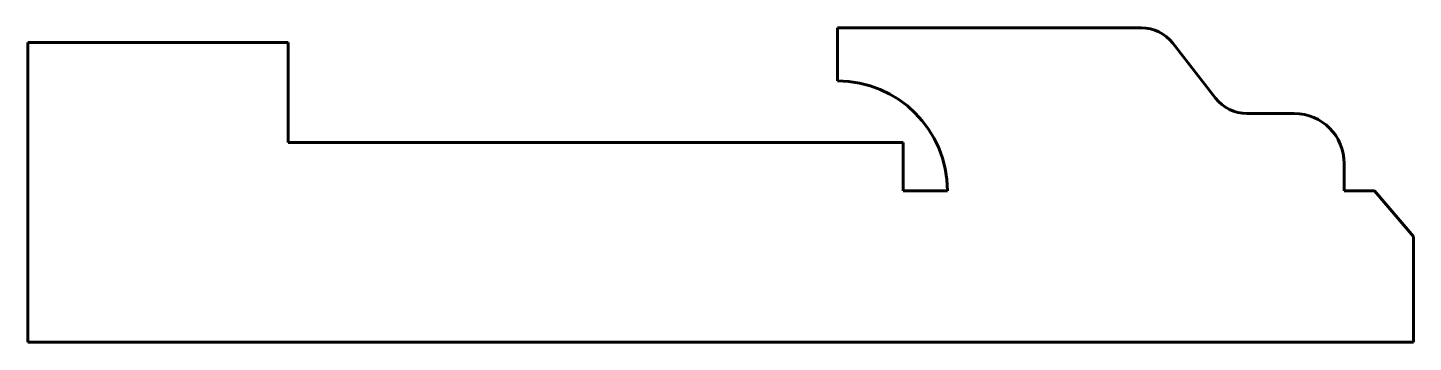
# Model space of a CAD drawing. Header units: millimetres. Extents: x -5.6 to 8.3, y 0 to 3.1.
import ezdxf

# ---------------------------------------------------------------- set-up
doc = ezdxf.new("R2010")
doc.units = ezdxf.units.MM
doc.linetypes.add('K5LT_BASIC', pattern=[0])

msp = doc.modelspace()

# ---------------------------------------------------------------- linework, layer by layer
at = {"color": 150, "linetype": 'K5LT_BASIC', "lineweight": 60, "true_color": 0x0080ff}
for p, q in [((2.542, 3.147), (5.585, 3.147)), ((2.542, 3.147), (2.542, 2.616)), ((-2.958, 3), (-5.566, 3)), ((-5.566, 0), (-5.566, 3)), ((-2.958, 2), (-2.958, 3)), ((6.326, 2.444), (5.901, 2.992)), ((6.642, 2.289), (7.116, 2.289)), ((3.201, 2), (-2.958, 2)), ((3.201, 1.516), (3.201, 2)), ((7.616, 1.789), (7.616, 1.516)), ((3.201, 1.516), (3.642, 1.516)), ((7.616, 1.516), (7.918, 1.516)), ((7.918, 1.516), (8.308, 1.057)), ((8.308, 1.057), (8.308, 0)), ((0, 0), (-5.566, 0)), ((0, 0), (8.308, 0))]:
    msp.add_line(p, q, dxfattribs=at)
for centre, radius, start, end in [((5.585, 2.747), 0.4, 37.7757, 90), ((2.542, 1.516), 1.1, 0, 90), ((6.642, 2.689), 0.4, 217.7757, 270), ((7.116, 1.789), 0.5, 0, 90)]:
    msp.add_arc(centre, radius, start, end, dxfattribs=at)

doc.saveas('drawing.dxf')
